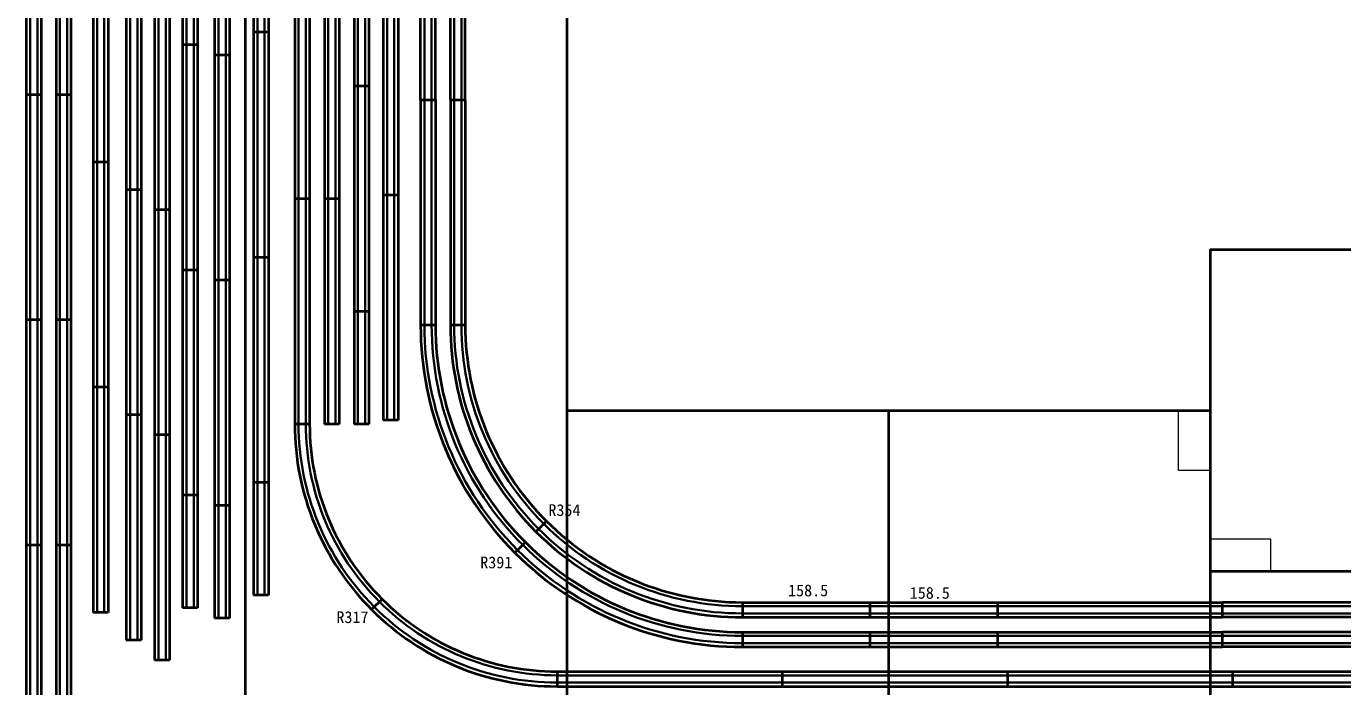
# Model space of a CAD drawing. Units: millimetres, scale not verified. Extents: x -3771 to 6012, y -4101 to 3321.
# Drawn here: x -461 to 1176, y -2374 to -1553 of the extents above; entities that cross this region are included whole.
import ezdxf
from ezdxf.enums import TextEntityAlignment as Align

# ---------------------------------------------------------------- set-up
doc = ezdxf.new("R2010")
doc.units = ezdxf.units.MM
doc.header["$LTSCALE"] = 8
for name, color, linetype, lineweight in [('0-0', 7, 'Continuous', 40), ('0-7', 6, 'Continuous', 40), ('0-8', 7, 'Continuous', 40)]:
    doc.layers.add(name, color=color, linetype=linetype, lineweight=lineweight)
doc.layers.add('0-F', color=7, linetype='Continuous')
doc.styles.add('ＭＳ ゴシック', font='')
doc.styles.get('ＭＳ ゴシック').set_extended_font_data('MS Gothic')

msp = doc.modelspace()

# ---------------------------------------------------------------- linework, layer by layer
at = {"layer": '0-0'}
for p, q in [((-460.776, -1357.967), (-460.776, -1637.967)), ((-442.276, -1357.967), (-442.276, -1637.967)), ((-423.776, -1357.967), (-423.776, -1637.967)), ((-405.276, -1357.967), (-405.276, -1637.967)), ((-442.276, -1637.967), (-460.776, -1637.967)), ((-460.776, -1637.967), (-460.776, -1917.967)), ((-442.276, -1637.967), (-460.776, -1637.967)), ((-442.276, -1637.967), (-442.276, -1917.967)), ((-405.276, -1637.967), (-423.776, -1637.967)), ((-423.776, -1637.967), (-423.776, -1917.967)), ((-405.276, -1637.967), (-423.776, -1637.967)), ((-405.276, -1637.967), (-405.276, -1917.967)), ((-442.276, -1917.967), (-460.776, -1917.967)), ((-460.776, -1917.967), (-460.776, -2197.967)), ((-442.276, -1917.967), (-460.776, -1917.967)), ((-442.276, -1917.967), (-442.276, -2197.967)), ((-405.276, -1917.967), (-423.776, -1917.967)), ((-423.776, -1917.967), (-423.776, -2197.967)), ((-405.276, -1917.967), (-423.776, -1917.967)), ((-405.276, -1917.967), (-405.276, -2197.967)), ((-442.276, -2197.967), (-460.776, -2197.967)), ((-460.776, -2197.967), (-460.776, -2477.967)), ((-442.276, -2197.967), (-460.776, -2197.967)), ((-442.276, -2197.967), (-442.276, -2477.967)), ((-405.276, -2197.967), (-423.776, -2197.967)), ((-423.776, -2197.967), (-423.776, -2477.967)), ((-405.276, -2197.967), (-423.776, -2197.967)), ((-405.276, -2197.967), (-405.276, -2477.967))]:
    msp.add_line(p, q, dxfattribs=at)
at = {"layer": '0-0', "color": 2, "lineweight": 35}
for p, q in [((-456.026, -1357.967), (-456.026, -1637.967)), ((-447.026, -1357.967), (-447.026, -1637.967)), ((-419.026, -1357.967), (-419.026, -1637.967)), ((-410.026, -1357.967), (-410.026, -1637.967)), ((-456.026, -1637.967), (-456.026, -1917.967)), ((-447.026, -1637.967), (-447.026, -1917.967)), ((-419.026, -1637.967), (-419.026, -1917.967)), ((-410.026, -1637.967), (-410.026, -1917.967)), ((-456.026, -1917.967), (-456.026, -2197.967)), ((-447.026, -1917.967), (-447.026, -2197.967)), ((-419.026, -1917.967), (-419.026, -2197.967)), ((-410.026, -1917.967), (-410.026, -2197.967)), ((-456.026, -2197.967), (-456.026, -2477.967)), ((-447.026, -2197.967), (-447.026, -2477.967)), ((-419.026, -2197.967), (-419.026, -2477.967)), ((-410.026, -2197.967), (-410.026, -2477.967))]:
    msp.add_line(p, q, dxfattribs=at)
at = {"layer": '0-7'}
for p, q in [((-188.005, -2900.563), (-188.005, -1100.563)), ((211.995, -2900.563), (211.995, -1100.563)), ((211.995, -2030.326), (1011.995, -2030.326)), ((611.995, -2630.326), (611.995, -2030.326)), ((1011.995, -2230.326), (2811.995, -2230.326))]:
    msp.add_line(p, q, dxfattribs=at)
msp.add_lwpolyline([(1011.995, -2630.326), (1011.995, -1830.326), (2811.995, -1830.326)], dxfattribs=at)
at = {"layer": '0-7', "color": 4, "lineweight": 18}
for points in [[(1011.995, -2105.326), (971.995, -2105.326), (971.995, -2030.326)], [(1086.995, -2230.326), (1086.995, -2190.326), (1011.995, -2190.326)]]:
    msp.add_lwpolyline(points, dxfattribs=at)
at = {"layer": '0-8'}
for p, q in [((-178.222, -1280.148), (-178.222, -1560.148)), ((-159.722, -1280.148), (-159.722, -1560.148)), ((-266.4, -1295.841), (-266.4, -1575.841)), ((-247.9, -1295.841), (-247.9, -1575.841)), ((-226.583, -1308.661), (-226.583, -1588.661)), ((-208.083, -1308.661), (-208.083, -1588.661)), ((-53.199, -1347.334), (-53.199, -1627.334)), ((-34.699, -1347.334), (-34.699, -1627.334)), ((29.544, -1644.334), (29.544, -1364.334)), ((48.044, -1644.334), (48.044, -1364.334)), ((66.544, -1644.334), (66.544, -1364.334)), ((85.044, -1644.334), (85.044, -1364.334)), ((-377.575, -1441.652), (-377.575, -1721.652)), ((-359.075, -1441.652), (-359.075, -1721.652)), ((-336.409, -1475.931), (-336.409, -1755.931)), ((-317.909, -1475.931), (-317.909, -1755.931)), ((-126.998, -1487.337), (-126.998, -1767.337)), ((-108.498, -1487.337), (-108.498, -1767.337)), ((-90.064, -1487.316), (-90.064, -1767.316)), ((-71.564, -1487.316), (-71.564, -1767.316)), ((-16.895, -1482.566), (-16.895, -1762.566)), ((1.605, -1482.566), (1.605, -1762.566)), ((-301.237, -1500.91), (-301.237, -1780.91)), ((-282.737, -1500.91), (-282.737, -1780.91)), ((-159.722, -1560.148), (-178.222, -1560.148)), ((-178.222, -1560.148), (-178.222, -1840.148)), ((-159.722, -1560.148), (-178.222, -1560.148)), ((-159.722, -1560.148), (-159.722, -1840.148)), ((-247.9, -1575.841), (-266.4, -1575.841)), ((-266.4, -1575.841), (-266.4, -1855.841)), ((-247.9, -1575.841), (-266.4, -1575.841)), ((-247.9, -1575.841), (-247.9, -1855.841)), ((-208.083, -1588.661), (-226.583, -1588.661)), ((-226.583, -1588.661), (-226.583, -1868.661)), ((-208.083, -1588.661), (-226.583, -1588.661)), ((-208.083, -1588.661), (-208.083, -1868.661)), ((-34.699, -1627.334), (-53.199, -1627.334)), ((-53.199, -1627.334), (-53.199, -1907.334)), ((-34.699, -1627.334), (-53.199, -1627.334)), ((-34.699, -1627.334), (-34.699, -1907.334)), ((29.544, -1644.334), (29.544, -1924.334)), ((29.544, -1644.334), (48.044, -1644.334)), ((48.044, -1644.334), (48.044, -1924.334)), ((66.544, -1644.334), (66.544, -1924.334)), ((66.544, -1644.334), (85.044, -1644.334)), ((85.044, -1644.334), (85.044, -1924.334)), ((-377.575, -1721.652), (-377.575, -2001.652)), ((-359.075, -1721.652), (-377.575, -1721.652)), ((-359.075, -1721.652), (-359.075, -2001.652)), ((-336.409, -1755.931), (-336.409, -2035.931)), ((-317.909, -1755.931), (-336.409, -1755.931)), ((-317.909, -1755.931), (-317.909, -2035.931)), ((-108.498, -1767.337), (-126.998, -1767.337)), ((-126.998, -1767.337), (-126.998, -2047.337)), ((-108.498, -1767.337), (-126.998, -1767.337)), ((-108.498, -1767.337), (-108.498, -2047.337)), ((-71.564, -1767.316), (-90.064, -1767.316)), ((-90.064, -1767.316), (-90.064, -2047.316)), ((-71.564, -1767.316), (-90.064, -1767.316)), ((-71.564, -1767.316), (-71.564, -2047.316)), ((1.605, -1762.566), (-16.895, -1762.566)), ((-16.895, -1762.566), (-16.895, -2042.566)), ((1.605, -1762.566), (-16.895, -1762.566)), ((1.605, -1762.566), (1.605, -2042.566)), ((-301.237, -1780.91), (-301.237, -2060.91)), ((-282.737, -1780.91), (-301.237, -1780.91)), ((-282.737, -1780.91), (-282.737, -2060.91)), ((-178.222, -1840.148), (-178.222, -2120.148)), ((-159.722, -1840.148), (-178.222, -1840.148)), ((-159.722, -1840.148), (-159.722, -2120.148)), ((-266.4, -1855.841), (-266.4, -2135.841)), ((-247.9, -1855.841), (-266.4, -1855.841)), ((-247.9, -1855.841), (-247.9, -2135.841)), ((-226.583, -1868.661), (-226.583, -2148.661)), ((-208.083, -1868.661), (-226.583, -1868.661)), ((-208.083, -1868.661), (-208.083, -2148.661)), ((-34.699, -1907.334), (-53.199, -1907.334)), ((-34.699, -1907.334), (-53.199, -1907.334)), ((-53.199, -1907.334), (-53.199, -2047.334)), ((-34.699, -1907.334), (-34.699, -2047.334)), ((48.044, -1924.334), (29.544, -1924.334)), ((48.044, -1924.334), (29.544, -1924.334)), ((48.044, -1924.334), (29.544, -1924.334)), ((85.044, -1924.334), (66.544, -1924.334)), ((85.044, -1924.334), (66.544, -1924.334)), ((85.044, -1924.334), (66.544, -1924.334)), ((-359.075, -2001.652), (-377.575, -2001.652)), ((-359.075, -2001.652), (-377.575, -2001.652)), ((-359.075, -2001.652), (-377.575, -2001.652)), ((-377.575, -2001.652), (-377.575, -2281.652)), ((-359.075, -2001.652), (-377.575, -2001.652)), ((-359.075, -2001.652), (-359.075, -2281.652)), ((-317.909, -2035.931), (-336.409, -2035.931)), ((-317.909, -2035.931), (-336.409, -2035.931)), ((-317.909, -2035.931), (-336.409, -2035.931)), ((-336.409, -2035.931), (-336.409, -2315.931)), ((-317.909, -2035.931), (-336.409, -2035.931)), ((-317.909, -2035.931), (-317.909, -2315.931)), ((1.605, -2042.566), (-16.895, -2042.566)), ((-282.737, -2060.91), (-301.237, -2060.91)), ((-282.737, -2060.91), (-301.237, -2060.91)), ((-282.737, -2060.91), (-301.237, -2060.91)), ((-301.237, -2060.91), (-301.237, -2340.91)), ((-282.737, -2060.91), (-301.237, -2060.91)), ((-282.737, -2060.91), (-282.737, -2340.91)), ((-108.498, -2047.337), (-126.998, -2047.337)), ((-108.498, -2047.337), (-126.998, -2047.337)), ((-71.564, -2047.316), (-90.064, -2047.316)), ((-34.699, -2047.334), (-53.199, -2047.334)), ((-159.722, -2120.148), (-178.222, -2120.148)), ((-159.722, -2120.148), (-178.222, -2120.148)), ((-159.722, -2120.148), (-178.222, -2120.148)), ((-159.722, -2120.148), (-178.222, -2120.148)), ((-178.222, -2120.148), (-178.222, -2260.148)), ((-159.722, -2120.148), (-159.722, -2260.148)), ((-247.9, -2135.841), (-266.4, -2135.841)), ((-247.9, -2135.841), (-266.4, -2135.841)), ((-266.4, -2135.841), (-266.4, -2275.841)), ((-247.9, -2135.841), (-266.4, -2135.841)), ((-247.9, -2135.841), (-247.9, -2275.841)), ((-208.083, -2148.661), (-226.583, -2148.661)), ((-208.083, -2148.661), (-226.583, -2148.661)), ((-208.083, -2148.661), (-226.583, -2148.661)), ((-208.083, -2148.661), (-226.583, -2148.661)), ((-226.583, -2148.661), (-226.583, -2288.661)), ((-208.083, -2148.661), (-208.083, -2288.661)), ((186.019, -2168.109), (172.938, -2181.191)), ((186.019, -2168.109), (172.938, -2181.191)), ((159.856, -2194.272), (146.775, -2207.354)), ((159.856, -2194.272), (146.775, -2207.354)), ((-159.722, -2260.148), (-178.222, -2260.148)), ((-18.36, -2264.949), (-31.442, -2278.03)), ((-18.36, -2264.949), (-31.442, -2278.03)), ((-18.36, -2264.949), (-31.442, -2278.03)), ((429.794, -2269.084), (588.294, -2269.084)), ((429.794, -2269.084), (429.794, -2287.584)), ((588.294, -2269.084), (746.794, -2269.084)), ((588.294, -2269.084), (588.294, -2287.584)), ((588.294, -2269.084), (588.294, -2287.584)), ((746.794, -2269.084), (746.794, -2287.584)), ((746.794, -2269.084), (746.794, -2287.584)), ((746.794, -2269.084), (746.794, -2287.584)), ((746.794, -2269.084), (746.794, -2287.584)), ((746.794, -2269.084), (746.794, -2287.584)), ((746.794, -2269.084), (746.794, -2287.584)), ((746.794, -2269.084), (746.794, -2287.584)), ((746.794, -2269.084), (1026.794, -2269.084)), ((1306.794, -2269.084), (1026.794, -2269.084)), ((1026.794, -2287.584), (1026.794, -2269.084)), ((-359.075, -2281.652), (-377.575, -2281.652)), ((-247.9, -2275.841), (-266.4, -2275.841)), ((-208.083, -2288.661), (-226.583, -2288.661)), ((429.794, -2287.584), (588.294, -2287.584)), ((588.294, -2287.584), (746.794, -2287.584)), ((746.794, -2287.584), (1026.794, -2287.584)), ((1306.794, -2287.584), (1026.794, -2287.584)), ((429.794, -2306.084), (588.294, -2306.084)), ((429.794, -2306.084), (429.794, -2324.584)), ((588.294, -2306.084), (588.294, -2324.584)), ((588.294, -2306.084), (746.794, -2306.084)), ((588.294, -2306.084), (588.294, -2324.584)), ((746.794, -2306.084), (746.794, -2324.584)), ((746.794, -2306.084), (746.794, -2324.584)), ((746.794, -2306.084), (746.794, -2324.584)), ((746.794, -2306.084), (746.794, -2324.584)), ((746.794, -2306.084), (746.794, -2324.584)), ((746.794, -2306.084), (746.794, -2324.584)), ((746.794, -2306.084), (746.794, -2324.584)), ((746.794, -2306.084), (1026.794, -2306.084)), ((1306.794, -2306.084), (1026.794, -2306.084)), ((1026.794, -2324.584), (1026.794, -2306.084)), ((-317.909, -2315.931), (-336.409, -2315.931)), ((-282.737, -2340.91), (-301.237, -2340.91)), ((429.794, -2324.584), (588.294, -2324.584)), ((588.294, -2324.584), (746.794, -2324.584)), ((746.794, -2324.584), (1026.794, -2324.584)), ((1306.794, -2324.584), (1026.794, -2324.584)), ((199.252, -2355.087), (479.252, -2355.087)), ((199.252, -2355.087), (199.252, -2373.587)), ((479.252, -2355.087), (479.252, -2373.587)), ((479.252, -2355.087), (759.252, -2355.087)), ((479.252, -2355.087), (479.252, -2373.587)), ((759.252, -2355.087), (759.252, -2373.587)), ((759.252, -2355.087), (1039.252, -2355.087)), ((759.252, -2355.087), (759.252, -2373.587)), ((1039.252, -2355.087), (1039.252, -2373.587)), ((1039.252, -2355.087), (1319.252, -2355.087)), ((1039.252, -2355.087), (1039.252, -2373.587)), ((199.252, -2373.587), (479.252, -2373.587)), ((479.252, -2373.587), (759.252, -2373.587)), ((759.252, -2373.587), (1039.252, -2373.587)), ((1039.252, -2373.587), (1319.252, -2373.587))]:
    msp.add_line(p, q, dxfattribs=at)
at = {"layer": '0-8', "color": 2, "lineweight": 35}
for p, q in [((-173.472, -1280.148), (-173.472, -1560.148)), ((-164.472, -1280.148), (-164.472, -1560.148)), ((-261.65, -1295.841), (-261.65, -1575.841)), ((-252.65, -1295.841), (-252.65, -1575.841)), ((-221.833, -1308.661), (-221.833, -1588.661)), ((-212.833, -1308.661), (-212.833, -1588.661)), ((-48.449, -1347.334), (-48.449, -1627.334)), ((-39.449, -1347.334), (-39.449, -1627.334)), ((34.294, -1644.334), (34.294, -1364.334)), ((43.294, -1644.334), (43.294, -1364.334)), ((71.294, -1644.334), (71.294, -1364.334)), ((80.294, -1644.334), (80.294, -1364.334)), ((-372.825, -1441.652), (-372.825, -1721.652)), ((-363.825, -1441.652), (-363.825, -1721.652)), ((-331.659, -1475.931), (-331.659, -1755.931)), ((-322.659, -1475.931), (-322.659, -1755.931)), ((-122.248, -1487.337), (-122.248, -1767.337)), ((-113.248, -1487.337), (-113.248, -1767.337)), ((-85.314, -1487.316), (-85.314, -1767.316)), ((-76.314, -1487.316), (-76.314, -1767.316)), ((-12.145, -1482.566), (-12.145, -1762.566)), ((-3.145, -1482.566), (-3.145, -1762.566)), ((-296.487, -1500.91), (-296.487, -1780.91)), ((-287.487, -1500.91), (-287.487, -1780.91)), ((-173.472, -1560.148), (-173.472, -1840.148)), ((-164.472, -1560.148), (-164.472, -1840.148)), ((-261.65, -1575.841), (-261.65, -1855.841)), ((-252.65, -1575.841), (-252.65, -1855.841)), ((-221.833, -1588.661), (-221.833, -1868.661)), ((-212.833, -1588.661), (-212.833, -1868.661)), ((-48.449, -1627.334), (-48.449, -1907.334)), ((-39.449, -1627.334), (-39.449, -1907.334)), ((34.294, -1644.334), (34.294, -1924.334)), ((43.294, -1644.334), (43.294, -1924.334)), ((71.294, -1644.334), (71.294, -1924.334)), ((80.294, -1644.334), (80.294, -1924.334)), ((-372.825, -1721.652), (-372.825, -2001.652)), ((-363.825, -1721.652), (-363.825, -2001.652)), ((-331.659, -1755.931), (-331.659, -2035.931)), ((-322.659, -1755.931), (-322.659, -2035.931)), ((-122.248, -1767.337), (-122.248, -2047.337)), ((-113.248, -1767.337), (-113.248, -2047.337)), ((-85.314, -1767.316), (-85.314, -2047.316)), ((-76.314, -1767.316), (-76.314, -2047.316)), ((-12.145, -1762.566), (-12.145, -2042.566)), ((-3.145, -1762.566), (-3.145, -2042.566)), ((-296.487, -1780.91), (-296.487, -2060.91)), ((-287.487, -1780.91), (-287.487, -2060.91)), ((-173.472, -1840.148), (-173.472, -2120.148)), ((-164.472, -1840.148), (-164.472, -2120.148)), ((-261.65, -1855.841), (-261.65, -2135.841)), ((-252.65, -1855.841), (-252.65, -2135.841)), ((-221.833, -1868.661), (-221.833, -2148.661)), ((-212.833, -1868.661), (-212.833, -2148.661)), ((-48.449, -1907.334), (-48.449, -2047.334)), ((-39.449, -1907.334), (-39.449, -2047.334)), ((-372.825, -2001.652), (-372.825, -2281.652)), ((-363.825, -2001.652), (-363.825, -2281.652)), ((-331.659, -2035.931), (-331.659, -2315.931)), ((-322.659, -2035.931), (-322.659, -2315.931)), ((-296.487, -2060.91), (-296.487, -2340.91)), ((-287.487, -2060.91), (-287.487, -2340.91)), ((-173.472, -2120.148), (-173.472, -2260.148)), ((-164.472, -2120.148), (-164.472, -2260.148)), ((-261.65, -2135.841), (-261.65, -2275.841)), ((-252.65, -2135.841), (-252.65, -2275.841)), ((-221.833, -2148.661), (-221.833, -2288.661)), ((-212.833, -2148.661), (-212.833, -2288.661)), ((429.794, -2273.834), (588.294, -2273.834)), ((588.294, -2273.834), (746.794, -2273.834)), ((746.794, -2273.834), (1026.794, -2273.834)), ((1306.794, -2273.834), (1026.794, -2273.834)), ((429.794, -2282.834), (588.294, -2282.834)), ((588.294, -2282.834), (746.794, -2282.834)), ((746.794, -2282.834), (1026.794, -2282.834)), ((1306.794, -2282.834), (1026.794, -2282.834)), ((429.794, -2310.834), (588.294, -2310.834)), ((429.794, -2319.834), (588.294, -2319.834)), ((588.294, -2310.834), (746.794, -2310.834)), ((588.294, -2319.834), (746.794, -2319.834)), ((746.794, -2310.834), (1026.794, -2310.834)), ((746.794, -2319.834), (1026.794, -2319.834)), ((1306.794, -2310.834), (1026.794, -2310.834)), ((1306.794, -2319.834), (1026.794, -2319.834)), ((199.252, -2359.837), (479.252, -2359.837)), ((199.252, -2368.837), (479.252, -2368.837)), ((479.252, -2359.837), (759.252, -2359.837)), ((479.252, -2368.837), (759.252, -2368.837)), ((759.252, -2359.837), (1039.252, -2359.837)), ((759.252, -2368.837), (1039.252, -2368.837)), ((1039.252, -2359.837), (1319.252, -2359.837)), ((1039.252, -2368.837), (1319.252, -2368.837))]:
    msp.add_line(p, q, dxfattribs=at)
at = {"layer": '0-8'}
for centre, radius, start, end in [((429.794, -1924.334), 400.25, 180, 225), ((429.794, -1924.334), 381.75, 180, 225), ((429.794, -1924.334), 363.25, 180, 225), ((429.794, -1924.334), 344.75, 180, 225), ((199.252, -2047.337), 326.25, 180, 225), ((199.252, -2047.337), 307.75, 180, 225), ((429.794, -1924.334), 344.75, 225, 270), ((429.794, -1924.334), 363.25, 225, 270), ((429.794, -1924.334), 400.25, 225, 270), ((429.794, -1924.334), 381.75, 225, 270), ((199.252, -2047.337), 307.75, 225, 270), ((199.252, -2047.337), 326.25, 225, 270)]:
    msp.add_arc(centre, radius, start, end, dxfattribs=at)
at = {"layer": '0-8', "color": 2, "lineweight": 35}
for centre, radius, start, end in [((429.794, -1924.334), 395.5, 180, 225), ((429.794, -1924.334), 386.5, 180, 225), ((429.794, -1924.334), 358.5, 180, 225), ((429.794, -1924.334), 349.5, 180, 225), ((199.252, -2047.337), 321.5, 180, 225), ((199.252, -2047.337), 312.5, 180, 225), ((429.794, -1924.334), 349.5, 225, 270), ((429.794, -1924.334), 358.5, 225, 270), ((429.794, -1924.334), 395.5, 225, 270), ((429.794, -1924.334), 386.5, 225, 270), ((199.252, -2047.337), 321.5, 225, 270), ((199.252, -2047.337), 312.5, 225, 270)]:
    msp.add_arc(centre, radius, start, end, dxfattribs=at)

# ---------------------------------------------------------------- texts
at = {"layer": '0-F', "style": 'ＭＳ ゴシック'}
for s, p in [('R354', (188.46, -2166.096)), ('R391', (103.723, -2231.162)), ('158.5', (486.551, -2265.965)), ('158.5', (637.866, -2268.991)), ('R317', (-75.134, -2299.203))]:
    msp.add_text(s, height=14.66, dxfattribs=at).set_placement(p, align=Align.BOTTOM_LEFT)

doc.saveas('drawing.dxf')
